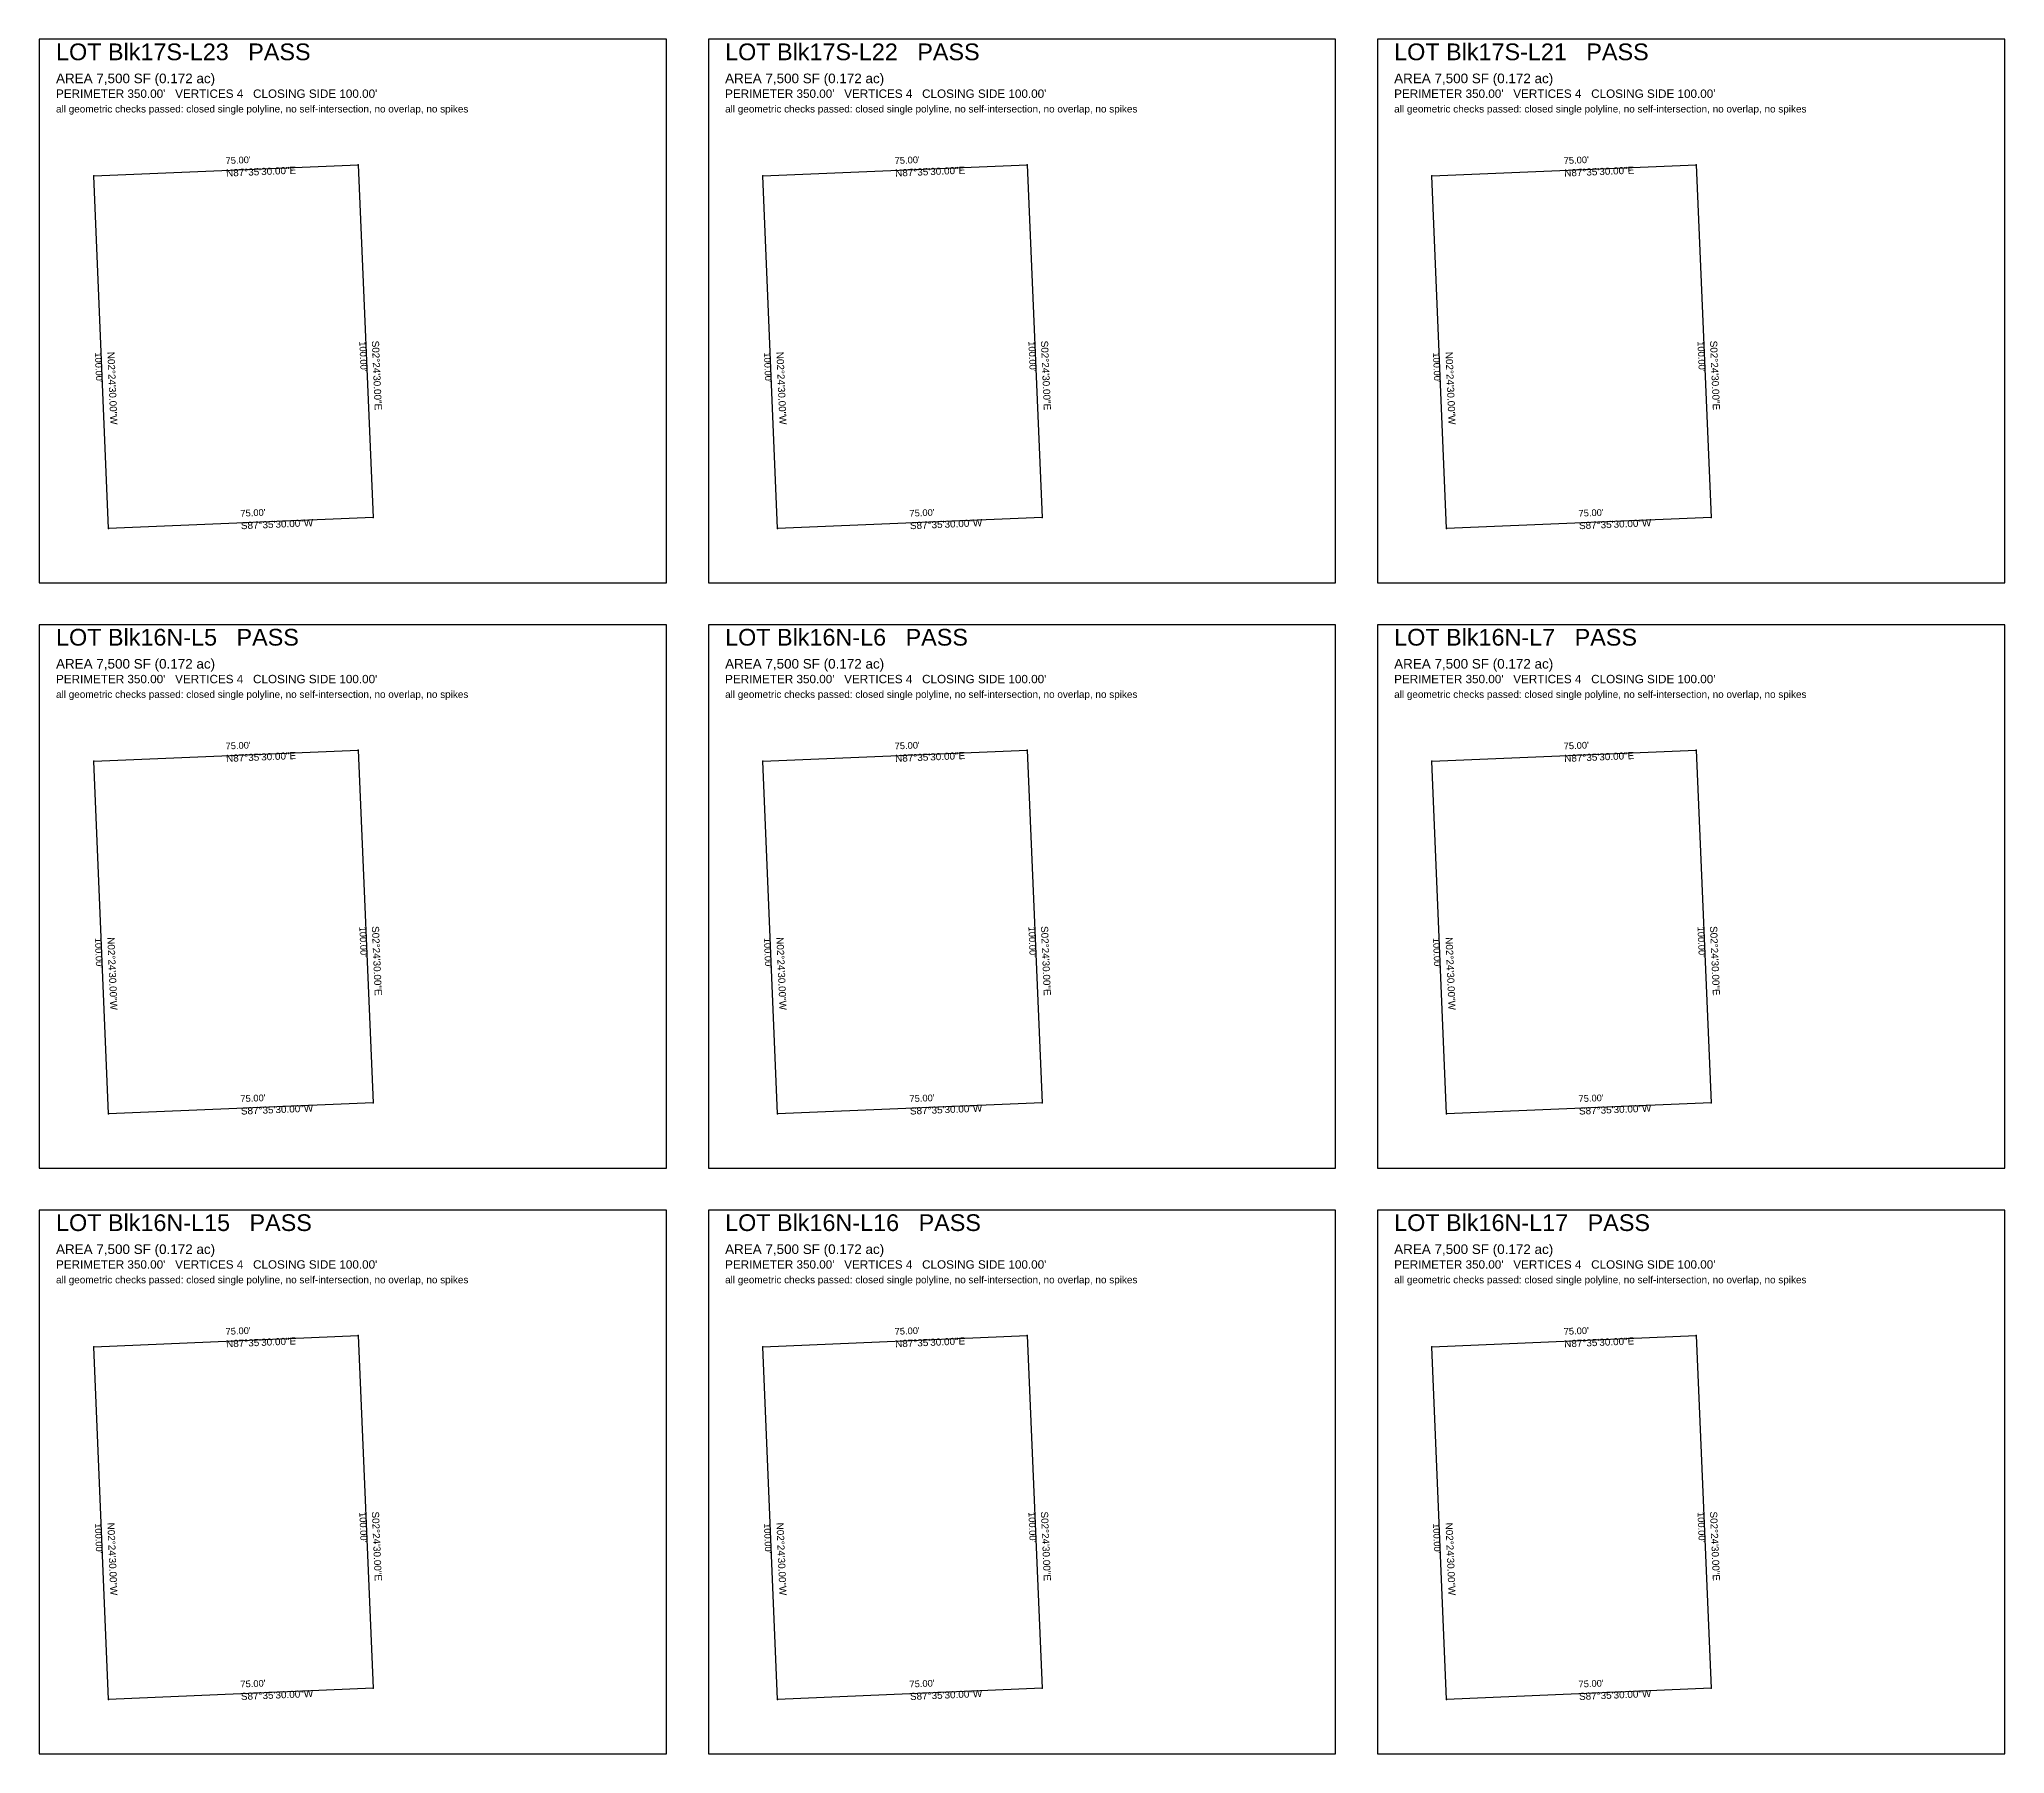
# Model space of a CAD drawing. Extents: x 0 to 3180, y -1680 to 260.
# Drawn here: x 2240 to 3180, y -1680 to -860 of the extents above; entities that cross this region are included whole.
import ezdxf

# ---------------------------------------------------------------- set-up
doc = ezdxf.new("R2010")
doc.units = 0
doc.linetypes.add('ROT_2.41', pattern=[0])
doc.linetypes.add('ROT_272.41', pattern=[0])
for name, color, linetype in [('LOT_POLYLINE', 4, 'CONTINUOUS'), ('SHEET_FRAME', 8, 'CONTINUOUS'), ('SHEET_LABELS', 7, 'CONTINUOUS')]:
    doc.layers.add(name, color=color, linetype=linetype)
doc.styles.get("Standard").update_dxf_attribs({"font": 'Arial'})

msp = doc.modelspace()

# ---------------------------------------------------------------- linework, layer by layer
at = {"layer": 'LOT_POLYLINE'}
for points in [[(2266, -925.3207), (2392.5094, -920), (2399.6038, -1088.6793), (2273.0943, -1094)], [(2586, -925.3207), (2712.5094, -920), (2719.6038, -1088.6793), (2593.0943, -1094)], [(2906, -925.3207), (3032.5094, -920), (3039.6038, -1088.6793), (2913.0943, -1094)], [(2266, -1205.3207), (2392.5094, -1200), (2399.6038, -1368.6793), (2273.0943, -1374)], [(2586, -1205.3207), (2712.5094, -1200), (2719.6038, -1368.6793), (2593.0943, -1374)], [(2906, -1205.3207), (3032.5094, -1200), (3039.6038, -1368.6793), (2913.0943, -1374)], [(2266, -1485.3207), (2392.5094, -1480), (2399.6038, -1648.6793), (2273.0943, -1654)], [(2586, -1485.3207), (2712.5094, -1480), (2719.6038, -1648.6793), (2593.0943, -1654)], [(2906, -1485.3207), (3032.5094, -1480), (3039.6038, -1648.6793), (2913.0943, -1654)]]:
    msp.add_lwpolyline(points, close=True, dxfattribs=at)
at = {"layer": 'SHEET_FRAME'}
for p, q in [((2540, -860), (2240, -860)), ((2240, -860), (2240, -1120)), ((2540, -1120), (2540, -860)), ((2860, -860), (2560, -860)), ((2560, -860), (2560, -1120)), ((2860, -1120), (2860, -860)), ((3180, -860), (2880, -860)), ((2880, -860), (2880, -1120)), ((3180, -1120), (3180, -860)), ((2240, -1120), (2540, -1120)), ((2560, -1120), (2860, -1120)), ((2880, -1120), (3180, -1120)), ((2540, -1140), (2240, -1140)), ((2240, -1140), (2240, -1400)), ((2540, -1400), (2540, -1140)), ((2860, -1140), (2560, -1140)), ((2560, -1140), (2560, -1400)), ((2860, -1400), (2860, -1140)), ((3180, -1140), (2880, -1140)), ((2880, -1140), (2880, -1400)), ((3180, -1400), (3180, -1140)), ((2240, -1400), (2540, -1400)), ((2560, -1400), (2860, -1400)), ((2880, -1400), (3180, -1400)), ((2540, -1420), (2240, -1420)), ((2240, -1420), (2240, -1680)), ((2540, -1680), (2540, -1420)), ((2860, -1420), (2560, -1420)), ((2560, -1420), (2560, -1680)), ((2860, -1680), (2860, -1420)), ((3180, -1420), (2880, -1420)), ((2880, -1420), (2880, -1680)), ((3180, -1680), (3180, -1420)), ((2240, -1680), (2540, -1680)), ((2560, -1680), (2860, -1680)), ((2880, -1680), (3180, -1680))]:
    msp.add_line(p, q, dxfattribs=at)
at = {"layer": 'SHEET_LABELS'}
for p in [(2392.5094, -920), (2712.5094, -920), (3032.5094, -920), (2266, -925.3207), (2586, -925.3207), (2906, -925.3207), (2399.6038, -1088.6793), (2719.6038, -1088.6793), (3039.6038, -1088.6793), (2273.0943, -1094), (2593.0943, -1094), (2913.0943, -1094), (2392.5094, -1200), (2712.5094, -1200), (3032.5094, -1200), (2266, -1205.3207), (2586, -1205.3207), (2906, -1205.3207), (2399.6038, -1368.6793), (2719.6038, -1368.6793), (3039.6038, -1368.6793), (2273.0943, -1374), (2593.0943, -1374), (2913.0943, -1374), (2392.5094, -1480), (2712.5094, -1480), (3032.5094, -1480), (2266, -1485.3207), (2586, -1485.3207), (2906, -1485.3207), (2273.0943, -1654), (2399.6038, -1648.6793), (2593.0943, -1654), (2719.6038, -1648.6793), (2913.0943, -1654), (3039.6038, -1648.6793)]:
    msp.add_point(p, dxfattribs=at)

# ---------------------------------------------------------------- texts
for s, height, p in [('LOT Blk17S-L23   PASS', 8, (2248, -870)), ('LOT Blk17S-L22   PASS', 8, (2568, -870)), ('LOT Blk17S-L21   PASS', 8, (2888, -870)), ('AREA 7,500 SF (0.172 ac)', 4.6, (2248, -881)), ('AREA 7,500 SF (0.172 ac)', 4.6, (2568, -881)), ('AREA 7,500 SF (0.172 ac)', 4.6, (2888, -881)), ('all geometric checks passed: closed single polyline, no self-intersection, no overlap, no spikes', 3.4, (2248, -895)), ("PERIMETER 350.00'   VERTICES 4   CLOSING SIDE 100.00'", 4, (2248, -888)), ('all geometric checks passed: closed single polyline, no self-intersection, no overlap, no spikes', 3.4, (2568, -895)), ("PERIMETER 350.00'   VERTICES 4   CLOSING SIDE 100.00'", 4, (2568, -888)), ('all geometric checks passed: closed single polyline, no self-intersection, no overlap, no spikes', 3.4, (2888, -895)), ("PERIMETER 350.00'   VERTICES 4   CLOSING SIDE 100.00'", 4, (2888, -888)), ('LOT Blk16N-L5   PASS', 8, (2248, -1150)), ('LOT Blk16N-L6   PASS', 8, (2568, -1150)), ('LOT Blk16N-L7   PASS', 8, (2888, -1150)), ('AREA 7,500 SF (0.172 ac)', 4.6, (2248, -1161)), ('AREA 7,500 SF (0.172 ac)', 4.6, (2568, -1161)), ('AREA 7,500 SF (0.172 ac)', 4.6, (2888, -1161)), ("PERIMETER 350.00'   VERTICES 4   CLOSING SIDE 100.00'", 4, (2248, -1168)), ("PERIMETER 350.00'   VERTICES 4   CLOSING SIDE 100.00'", 4, (2568, -1168)), ("PERIMETER 350.00'   VERTICES 4   CLOSING SIDE 100.00'", 4, (2888, -1168)), ('all geometric checks passed: closed single polyline, no self-intersection, no overlap, no spikes', 3.4, (2248, -1175)), ('all geometric checks passed: closed single polyline, no self-intersection, no overlap, no spikes', 3.4, (2568, -1175)), ('all geometric checks passed: closed single polyline, no self-intersection, no overlap, no spikes', 3.4, (2888, -1175)), ('LOT Blk16N-L15   PASS', 8, (2248, -1430)), ('LOT Blk16N-L16   PASS', 8, (2568, -1430)), ('LOT Blk16N-L17   PASS', 8, (2888, -1430)), ('AREA 7,500 SF (0.172 ac)', 4.6, (2248, -1441)), ('AREA 7,500 SF (0.172 ac)', 4.6, (2568, -1441)), ('AREA 7,500 SF (0.172 ac)', 4.6, (2888, -1441)), ("PERIMETER 350.00'   VERTICES 4   CLOSING SIDE 100.00'", 4, (2248, -1448)), ("PERIMETER 350.00'   VERTICES 4   CLOSING SIDE 100.00'", 4, (2568, -1448)), ("PERIMETER 350.00'   VERTICES 4   CLOSING SIDE 100.00'", 4, (2888, -1448)), ('all geometric checks passed: closed single polyline, no self-intersection, no overlap, no spikes', 3.4, (2248, -1455)), ('all geometric checks passed: closed single polyline, no self-intersection, no overlap, no spikes', 3.4, (2568, -1455)), ('all geometric checks passed: closed single polyline, no self-intersection, no overlap, no spikes', 3.4, (2888, -1455))]:
    msp.add_text(s, height=height, dxfattribs=at).set_placement(p)
at = {"layer": 'SHEET_LABELS', "linetype": 'ROT_2.41'}
for s, height, p in [("75.00'", 3.2, (2329.1287, -919.663)), ('N87%%d35\'30.00"E', 3.4, (2329.3808, -925.6577)), ("75.00'", 3.2, (2649.1287, -919.663)), ('N87%%d35\'30.00"E', 3.4, (2649.3808, -925.6577)), ("75.00'", 3.2, (2969.1287, -919.663)), ('N87%%d35\'30.00"E', 3.4, (2969.3808, -925.6577)), ("75.00'", 3.2, (2336.223, -1088.3423)), ('S87%%d35\'30.00"W', 3.4, (2336.4751, -1094.337)), ("75.00'", 3.2, (2656.223, -1088.3423)), ('S87%%d35\'30.00"W', 3.4, (2656.4751, -1094.337)), ("75.00'", 3.2, (2976.223, -1088.3423)), ('S87%%d35\'30.00"W', 3.4, (2976.4751, -1094.337)), ("75.00'", 3.2, (2329.1287, -1199.663)), ('N87%%d35\'30.00"E', 3.4, (2329.3808, -1205.6577)), ("75.00'", 3.2, (2649.1287, -1199.663)), ('N87%%d35\'30.00"E', 3.4, (2649.3808, -1205.6577)), ("75.00'", 3.2, (2969.1287, -1199.663)), ('N87%%d35\'30.00"E', 3.4, (2969.3808, -1205.6577)), ("75.00'", 3.2, (2336.223, -1368.3423)), ('S87%%d35\'30.00"W', 3.4, (2336.4751, -1374.337)), ("75.00'", 3.2, (2656.223, -1368.3423)), ('S87%%d35\'30.00"W', 3.4, (2656.4751, -1374.337)), ("75.00'", 3.2, (2976.223, -1368.3423)), ('S87%%d35\'30.00"W', 3.4, (2976.4751, -1374.337)), ("75.00'", 3.2, (2329.1287, -1479.663)), ('N87%%d35\'30.00"E', 3.4, (2329.3808, -1485.6577)), ("75.00'", 3.2, (2649.1287, -1479.663)), ('N87%%d35\'30.00"E', 3.4, (2649.3808, -1485.6577)), ("75.00'", 3.2, (2969.1287, -1479.663)), ('N87%%d35\'30.00"E', 3.4, (2969.3808, -1485.6577)), ("75.00'", 3.2, (2336.223, -1648.3423)), ("75.00'", 3.2, (2656.223, -1648.3423)), ("75.00'", 3.2, (2976.223, -1648.3423)), ('S87%%d35\'30.00"W', 3.4, (2336.4751, -1654.337)), ('S87%%d35\'30.00"W', 3.4, (2656.4751, -1654.337)), ('S87%%d35\'30.00"W', 3.4, (2976.4751, -1654.337))]:
    msp.add_text(s, height=height, rotation=2.41, dxfattribs=at).set_placement(p)
at = {"layer": 'SHEET_LABELS', "linetype": 'ROT_272.41'}
for s, height, p in [("100.00'", 3.2, (2393.0593, -1004.4657)), ('S02%%d24\'30.00"E', 3.4, (2399.054, -1004.2136)), ("100.00'", 3.2, (2713.0593, -1004.4657)), ('S02%%d24\'30.00"E', 3.4, (2719.054, -1004.2136)), ("100.00'", 3.2, (3033.0593, -1004.4657)), ('S02%%d24\'30.00"E', 3.4, (3039.054, -1004.2136)), ("100.00'", 3.2, (2266.5498, -1009.7864)), ('N02%%d24\'30.00"W', 3.4, (2272.5445, -1009.5343)), ("100.00'", 3.2, (2586.5498, -1009.7864)), ('N02%%d24\'30.00"W', 3.4, (2592.5445, -1009.5343)), ("100.00'", 3.2, (2906.5498, -1009.7864)), ('N02%%d24\'30.00"W', 3.4, (2912.5445, -1009.5343)), ("100.00'", 3.2, (2393.0593, -1284.4657)), ('S02%%d24\'30.00"E', 3.4, (2399.054, -1284.2136)), ("100.00'", 3.2, (2713.0593, -1284.4657)), ('S02%%d24\'30.00"E', 3.4, (2719.054, -1284.2136)), ("100.00'", 3.2, (3033.0593, -1284.4657)), ('S02%%d24\'30.00"E', 3.4, (3039.054, -1284.2136)), ("100.00'", 3.2, (2266.5498, -1289.7864)), ('N02%%d24\'30.00"W', 3.4, (2272.5445, -1289.5343)), ("100.00'", 3.2, (2586.5498, -1289.7864)), ('N02%%d24\'30.00"W', 3.4, (2592.5445, -1289.5343)), ("100.00'", 3.2, (2906.5498, -1289.7864)), ('N02%%d24\'30.00"W', 3.4, (2912.5445, -1289.5343)), ('N02%%d24\'30.00"W', 3.4, (2272.5445, -1569.5343)), ("100.00'", 3.2, (2393.0593, -1564.4657)), ('S02%%d24\'30.00"E', 3.4, (2399.054, -1564.2136)), ('N02%%d24\'30.00"W', 3.4, (2592.5445, -1569.5343)), ("100.00'", 3.2, (2713.0593, -1564.4657)), ('S02%%d24\'30.00"E', 3.4, (2719.054, -1564.2136)), ('N02%%d24\'30.00"W', 3.4, (2912.5445, -1569.5343)), ("100.00'", 3.2, (3033.0593, -1564.4657)), ('S02%%d24\'30.00"E', 3.4, (3039.054, -1564.2136)), ("100.00'", 3.2, (2266.5498, -1569.7864)), ("100.00'", 3.2, (2586.5498, -1569.7864)), ("100.00'", 3.2, (2906.5498, -1569.7864))]:
    msp.add_text(s, height=height, rotation=272.41, dxfattribs=at).set_placement(p)

doc.saveas('drawing.dxf')
